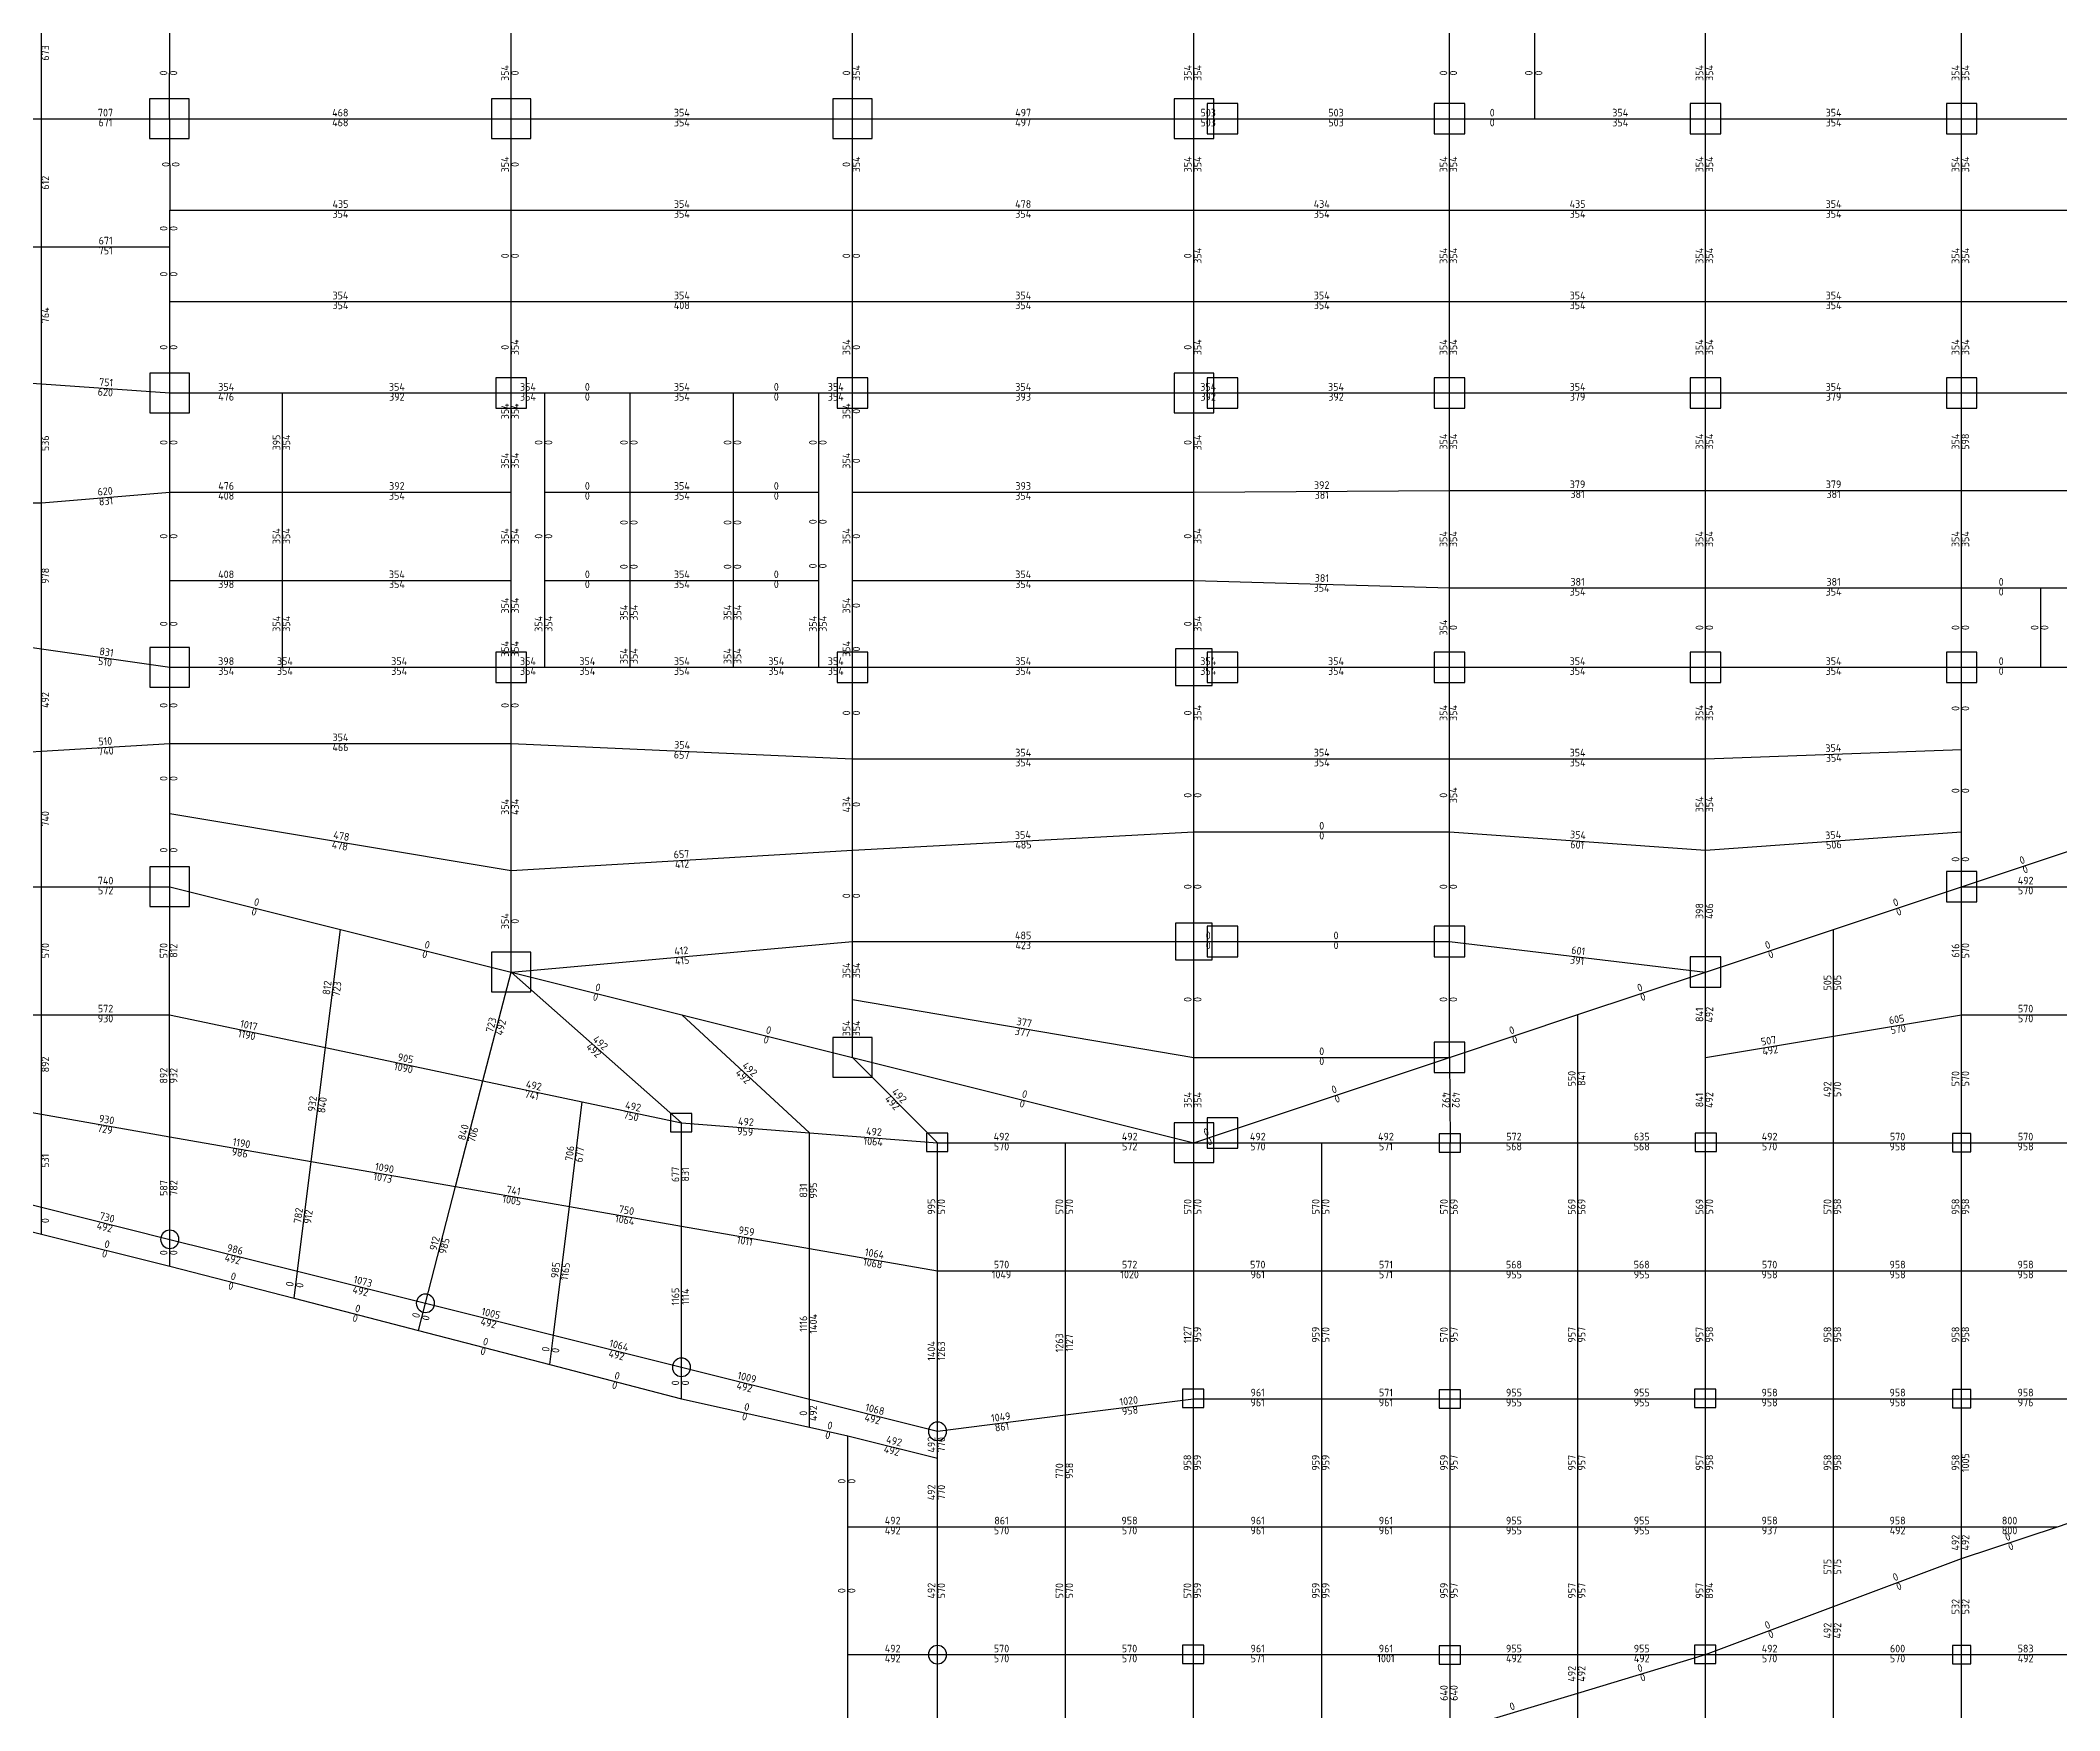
# Model space of a CAD drawing. Header units: millimetres. Extents: x -245177 to 1112891, y -1092030 to 122567.
# Drawn here: x -133135 to -66884, y -958058 to -903251 of the extents above; entities that cross this region are included whole.
import ezdxf
from ezdxf.enums import TextEntityAlignment as Align

# ---------------------------------------------------------------- set-up
doc = ezdxf.new("R2010")
doc.units = ezdxf.units.MM
doc.header["$MEASUREMENT"] = 0
for name, color, linetype in [('13', 4, 'Continuous'), ('dsg', 7, 'Continuous'), ('jiantu', 134, 'Continuous')]:
    doc.layers.add(name, color=color, linetype=linetype)
doc.styles.add('TrueTypeFont', font='yjkeng.shx', dxfattribs={"bigfont": 'yjkchn.shx'})

msp = doc.modelspace()

# ---------------------------------------------------------------- linework, layer by layer
at = {"layer": 'jiantu'}
for p, q in [((-133097, -905822), (-133097, -901503)), ((-128900, -905822), (-128889, -902822)), ((-117689, -905822), (-117689, -902822)), ((-106489, -905822), (-106489, -902822)), ((-95289, -905822), (-95289, -902822)), ((-86900, -905822), (-86900, -902822)), ((-84102, -905822), (-84102, -902822)), ((-78500, -905822), (-78500, -902822)), ((-70100, -905822), (-70100, -902822)), ((-137300, -905822), (-133097, -905822)), ((-133097, -905822), (-128900, -905822)), ((-133097, -910022), (-133097, -905822)), ((-128900, -905822), (-128889, -908822)), ((-128900, -905822), (-117689, -905822)), ((-117689, -905822), (-106489, -905822)), ((-117689, -908822), (-117689, -905822)), ((-106489, -905822), (-95289, -905822)), ((-106489, -908822), (-106489, -905822)), ((-95289, -908822), (-95289, -905822)), ((-95289, -905822), (-94350, -905822)), ((-94350, -905822), (-86900, -905822)), ((-86900, -905822), (-84102, -905822)), ((-86900, -908822), (-86900, -905822)), ((-84102, -905822), (-78500, -905822)), ((-78500, -905822), (-70100, -905822)), ((-78500, -908822), (-78500, -905822)), ((-70100, -905822), (-61700, -905822)), ((-70100, -908822), (-70100, -905822)), ((-128889, -910022), (-128889, -908822)), ((-128889, -908822), (-117689, -908822)), ((-117689, -911822), (-117689, -908822)), ((-117689, -908822), (-106489, -908822)), ((-106489, -911822), (-106489, -908822)), ((-106489, -908822), (-95289, -908822)), ((-95289, -911822), (-95289, -908822)), ((-95289, -908822), (-86900, -908822)), ((-86900, -911822), (-86900, -908822)), ((-86900, -908822), (-78500, -908822)), ((-78500, -911822), (-78500, -908822)), ((-78500, -908822), (-70100, -908822)), ((-70100, -911822), (-70100, -908822)), ((-70100, -908822), (-61700, -908822)), ((-137300, -910022), (-133097, -910022)), ((-133098, -914521), (-133097, -910022)), ((-133097, -910022), (-128889, -910022)), ((-128889, -911822), (-128889, -910022)), ((-128889, -914822), (-128889, -911822)), ((-128889, -911822), (-117689, -911822)), ((-117689, -914822), (-117689, -911822)), ((-117689, -911822), (-106489, -911822)), ((-106489, -914822), (-106489, -911822)), ((-106489, -911822), (-95289, -911822)), ((-95289, -914822), (-95289, -911822)), ((-95289, -911822), (-86900, -911822)), ((-86900, -914822), (-86900, -911822)), ((-86900, -911822), (-78500, -911822)), ((-78500, -914822), (-78500, -911822)), ((-78500, -911822), (-70100, -911822)), ((-70100, -914822), (-70100, -911822)), ((-70100, -911822), (-61700, -911822)), ((-137300, -914222), (-133098, -914521)), ((-133098, -914521), (-128889, -914822)), ((-133098, -918422), (-133098, -914521)), ((-128889, -914822), (-125189, -914822)), ((-128889, -918072), (-128889, -914822)), ((-125189, -914822), (-117689, -914822)), ((-125189, -918072), (-125189, -914822)), ((-113789, -918072), (-113789, -914822)), ((-113789, -914822), (-110389, -914822)), ((-110389, -918072), (-110389, -914822)), ((-107589, -914822), (-106489, -914822)), ((-106489, -914822), (-95289, -914822)), ((-95289, -914822), (-94350, -914822)), ((-95289, -918072), (-95289, -914822)), ((-94350, -914822), (-86900, -914822)), ((-86900, -914822), (-78500, -914822)), ((-86900, -918017), (-86900, -914822)), ((-78500, -914822), (-70100, -914822)), ((-78500, -918017), (-78500, -914822)), ((-70100, -914822), (-61700, -914822)), ((-70100, -918017), (-70100, -914822)), ((-117689, -918072), (-117689, -916022)), ((-106489, -918072), (-106489, -916022)), ((-133098, -918422), (-128889, -918072)), ((-128889, -918072), (-125189, -918072)), ((-128889, -920972), (-128889, -918072)), ((-125189, -918072), (-117689, -918072)), ((-125189, -920972), (-125189, -918072)), ((-117689, -920972), (-117689, -918072)), ((-116589, -918072), (-113789, -918072)), ((-113789, -918072), (-110389, -918072)), ((-113789, -920072), (-113789, -918072)), ((-110389, -918072), (-107589, -918072)), ((-110389, -920072), (-110389, -918072)), ((-106489, -918072), (-95289, -918072)), ((-106489, -920972), (-106489, -918072)), ((-95289, -918072), (-86900, -918017)), ((-95289, -920972), (-95289, -918072)), ((-86900, -921219), (-86900, -918017)), ((-86900, -918017), (-78500, -918017)), ((-78500, -921219), (-78500, -918017)), ((-78500, -918017), (-70100, -918017)), ((-70100, -921219), (-70100, -918017)), ((-70100, -918017), (-61700, -918017)), ((-137300, -918422), (-133098, -918422)), ((-133098, -923221), (-133098, -918422)), ((-113789, -920972), (-113789, -920072)), ((-110389, -920972), (-110389, -920072)), ((-128889, -923822), (-128889, -920972)), ((-128889, -920972), (-125189, -920972)), ((-125189, -920972), (-117689, -920972)), ((-125189, -923822), (-125189, -920972)), ((-117689, -922622), (-117689, -920972)), ((-113789, -920972), (-110389, -920972)), ((-113789, -923097), (-113789, -920972)), ((-110389, -923097), (-110389, -920972)), ((-106489, -920972), (-95289, -920972)), ((-106489, -922622), (-106489, -920972)), ((-95289, -923822), (-95289, -920972)), ((-95289, -920972), (-86900, -921219)), ((-86900, -923822), (-86900, -921219)), ((-86900, -921219), (-78500, -921219)), ((-78500, -923822), (-78500, -921219)), ((-78500, -921219), (-70100, -921219)), ((-70100, -923822), (-70100, -921219)), ((-70100, -921219), (-67504, -921219)), ((-67504, -923822), (-67504, -921219)), ((-67504, -921219), (-65104, -921219)), ((-137300, -922622), (-133098, -923221)), ((-117689, -923822), (-117689, -922622)), ((-133099, -926572), (-133098, -923221)), ((-133098, -923221), (-128889, -923822)), ((-128889, -926322), (-128889, -923822)), ((-125189, -923822), (-125039, -923822)), ((-125039, -923822), (-117689, -923822)), ((-117689, -926322), (-117689, -923822)), ((-113789, -923822), (-110389, -923822)), ((-106489, -923822), (-95289, -923822)), ((-106489, -926822), (-106489, -923822)), ((-95289, -926822), (-95289, -923822)), ((-95289, -923822), (-94350, -923822)), ((-94350, -923822), (-86900, -923822)), ((-86900, -923822), (-78500, -923822)), ((-86900, -926822), (-86900, -923822)), ((-78500, -923822), (-70100, -923822)), ((-78500, -926822), (-78500, -923822)), ((-70100, -923822), (-67504, -923822)), ((-70100, -926522), (-70100, -923822)), ((-67504, -923822), (-66000, -923822)), ((-137300, -926822), (-133099, -926572)), ((-133099, -926572), (-128889, -926322)), ((-133099, -931022), (-133099, -926572)), ((-128889, -928622), (-128889, -926322)), ((-128889, -926322), (-117689, -926322)), ((-117689, -930488), (-117689, -926322)), ((-117689, -926322), (-106489, -926822)), ((-106489, -929822), (-106489, -926822)), ((-106489, -926822), (-95289, -926822)), ((-95289, -929222), (-95289, -926822)), ((-95289, -926822), (-86900, -926822)), ((-86900, -926822), (-78500, -926822)), ((-86900, -929222), (-86900, -926822)), ((-78500, -926822), (-70100, -926522)), ((-78500, -929822), (-78500, -926822)), ((-70100, -929222), (-70100, -926522)), ((-128889, -931022), (-128889, -928622)), ((-128889, -928622), (-117689, -930488)), ((-106489, -929822), (-95289, -929222)), ((-95289, -932822), (-95289, -929222)), ((-95289, -929222), (-86900, -929222)), ((-86900, -932822), (-86900, -929222)), ((-86900, -929222), (-78500, -929822)), ((-78500, -929822), (-70100, -929222)), ((-70100, -931022), (-70100, -929222)), ((-117689, -930488), (-106489, -929822)), ((-106489, -932822), (-106489, -929822)), ((-78500, -933822), (-78500, -929822)), ((-70100, -931022), (-66000, -929655)), ((-117689, -933822), (-117689, -930488)), ((-137300, -931022), (-133099, -931022)), ((-133099, -931022), (-128889, -931022)), ((-133099, -935222), (-133099, -931022)), ((-128894, -935222), (-128889, -931022)), ((-128889, -931022), (-123289, -932422)), ((-74300, -932422), (-70100, -931022)), ((-70100, -935222), (-70100, -931022)), ((-70100, -931022), (-65900, -931022)), ((-123777, -936303), (-123289, -932422)), ((-123289, -932422), (-117689, -933822)), ((-78500, -933822), (-74300, -932422)), ((-74300, -935922), (-74300, -932422)), ((-117689, -933822), (-106489, -932822)), ((-106489, -932822), (-95289, -932822)), ((-106489, -934722), (-106489, -932822)), ((-95289, -936622), (-95289, -932822)), ((-95289, -932822), (-94350, -932822)), ((-94350, -932822), (-86900, -932822)), ((-86900, -936622), (-86900, -932822)), ((-86900, -932822), (-78500, -933822)), ((-118613, -937395), (-117689, -933822)), ((-117689, -933822), (-112089, -935222)), ((-117689, -933822), (-112100, -938772)), ((-82691, -935219), (-78500, -933822)), ((-78500, -936622), (-78500, -933822)), ((-106489, -936622), (-106489, -934722)), ((-106489, -934722), (-95289, -936622)), ((-137300, -935222), (-133099, -935222)), ((-133099, -935222), (-128894, -935222)), ((-133099, -938491), (-133099, -935222)), ((-128891, -939225), (-128894, -935222)), ((-128894, -935222), (-123777, -936303)), ((-112089, -935222), (-106489, -936622)), ((-112089, -935222), (-107900, -939097)), ((-86900, -936622), (-82691, -935219)), ((-82691, -939422), (-82691, -935219)), ((-74300, -935922), (-70100, -935222)), ((-70100, -935222), (-65900, -935222)), ((-70100, -939422), (-70100, -935222)), ((-78500, -936622), (-74300, -935922)), ((-74300, -939422), (-74300, -935922)), ((-124246, -940036), (-123777, -936303)), ((-123777, -936303), (-118613, -937395)), ((-106489, -936622), (-95289, -939422)), ((-106489, -936622), (-103700, -939422)), ((-95289, -939422), (-95289, -936622)), ((-95289, -936622), (-86900, -936622)), ((-94350, -939105), (-86900, -936622)), ((-86900, -936622), (-86883, -939422)), ((-78500, -939422), (-78500, -936622)), ((-119510, -940863), (-118613, -937395)), ((-118613, -937395), (-115356, -938083)), ((-137300, -937758), (-133099, -938491)), ((-115779, -941514), (-115356, -938083)), ((-115356, -938083), (-112100, -938772)), ((-133100, -941541), (-133099, -938491)), ((-133099, -938491), (-128891, -939225)), ((-112100, -938772), (-107900, -939097)), ((-112100, -942156), (-112100, -938772)), ((-128889, -942594), (-128891, -939225)), ((-128891, -939225), (-124246, -940036)), ((-107900, -939097), (-103700, -939422)), ((-107900, -942889), (-107900, -939097)), ((-103700, -943622), (-103700, -939422)), ((-103700, -939422), (-99500, -939422)), ((-99500, -939422), (-95289, -939422)), ((-99500, -943622), (-99500, -939422)), ((-95294, -943622), (-95289, -939422)), ((-95289, -939422), (-94350, -939105)), ((-95289, -939422), (-91091, -939422)), ((-91091, -943622), (-91091, -939422)), ((-91091, -939422), (-86883, -939422)), ((-86883, -943622), (-86883, -939422)), ((-86883, -939422), (-82691, -939422)), ((-82691, -939422), (-78500, -939422)), ((-82691, -943622), (-82691, -939422)), ((-78500, -943622), (-78500, -939422)), ((-78500, -939422), (-74300, -939422)), ((-74300, -939422), (-70100, -939422)), ((-74300, -943622), (-74300, -939422)), ((-70100, -943622), (-70100, -939422)), ((-70100, -939422), (-65900, -939422)), ((-124700, -943641), (-124246, -940036)), ((-124246, -940036), (-119510, -940863)), ((-137300, -940491), (-133100, -941541)), ((-120500, -944691), (-119510, -940863)), ((-119510, -940863), (-115779, -941514)), ((-136492, -941571), (-133100, -942420)), ((-133100, -942420), (-133100, -941541)), ((-133100, -941541), (-128889, -942594)), ((-116300, -945741), (-115779, -941514)), ((-115779, -941514), (-112100, -942156)), ((-133100, -942420), (-128889, -943473)), ((-128889, -943473), (-128889, -942594)), ((-128889, -942594), (-124700, -943641)), ((-112100, -946791), (-112100, -942156)), ((-112100, -942156), (-107900, -942889)), ((-107900, -942889), (-103700, -943622)), ((-107900, -947841), (-107900, -942889)), ((-128889, -943473), (-124811, -944529)), ((-124811, -944529), (-124700, -943641)), ((-124700, -943641), (-120500, -944691)), ((-103700, -943622), (-99500, -943622)), ((-103700, -948891), (-103700, -943622)), ((-99500, -948356), (-99500, -943622)), ((-99500, -943622), (-95294, -943622)), ((-95300, -947822), (-95294, -943622)), ((-95294, -943622), (-91091, -943622)), ((-91091, -947822), (-91091, -943622)), ((-91091, -943622), (-86883, -943622)), ((-86883, -943622), (-82691, -943622)), ((-86883, -947822), (-86883, -943622)), ((-82691, -947822), (-82691, -943622)), ((-82691, -943622), (-78500, -943622)), ((-78500, -943622), (-74300, -943622)), ((-78500, -947822), (-78500, -943622)), ((-74300, -947822), (-74300, -943622)), ((-74300, -943622), (-70100, -943622)), ((-70100, -943622), (-65900, -943622)), ((-70100, -947822), (-70100, -943622)), ((-124811, -944529), (-120731, -945586)), ((-120731, -945586), (-120500, -944691)), ((-120500, -944691), (-116300, -945741)), ((-120731, -945586), (-116418, -946703)), ((-116418, -946703), (-116300, -945741)), ((-116300, -945741), (-112100, -946791)), ((-116418, -946703), (-112100, -947822)), ((-112100, -947822), (-112100, -946791)), ((-112100, -946791), (-107900, -947841)), ((-112100, -947822), (-107900, -948756)), ((-107900, -948756), (-107900, -947841)), ((-107900, -947841), (-103700, -948891)), ((-99500, -948356), (-95300, -947822)), ((-95300, -952022), (-95300, -947822)), ((-95300, -947822), (-91091, -947822)), ((-91091, -947822), (-86883, -947822)), ((-91091, -952022), (-91091, -947822)), ((-86883, -952022), (-86883, -947822)), ((-86883, -947822), (-82691, -947822)), ((-82691, -947822), (-78500, -947822)), ((-82691, -952022), (-82691, -947822)), ((-78500, -952022), (-78500, -947822)), ((-78500, -947822), (-74300, -947822)), ((-74300, -947822), (-70100, -947822)), ((-74300, -952022), (-74300, -947822)), ((-70100, -952022), (-70100, -947822)), ((-70100, -947822), (-65900, -947822)), ((-103700, -948891), (-99500, -948356)), ((-99500, -952022), (-99500, -948356)), ((-107900, -948756), (-106642, -949036)), ((-106643, -952022), (-106642, -949036)), ((-106642, -949036), (-103700, -949772)), ((-103700, -949772), (-103700, -948891)), ((-103700, -952022), (-103700, -949772)), ((-106644, -956222), (-106643, -952022)), ((-106643, -952022), (-103700, -952022)), ((-103700, -952022), (-99500, -952022)), ((-103700, -956222), (-103700, -952022)), ((-99500, -956222), (-99500, -952022)), ((-99500, -952022), (-95300, -952022)), ((-95300, -952022), (-91091, -952022)), ((-95300, -956222), (-95300, -952022)), ((-91091, -956222), (-91091, -952022)), ((-91091, -952022), (-86883, -952022)), ((-86883, -952022), (-82691, -952022)), ((-86883, -956222), (-86883, -952022)), ((-82691, -956222), (-82691, -952022)), ((-82691, -952022), (-78500, -952022)), ((-78500, -952022), (-74300, -952022)), ((-78500, -956222), (-78500, -952022)), ((-74300, -952022), (-70100, -952022)), ((-74300, -954646), (-74300, -952022)), ((-70100, -952022), (-66951, -952022)), ((-70100, -953071), (-70100, -952022)), ((-70100, -953071), (-66951, -952022)), ((-66951, -952022), (-65900, -951671)), ((-74300, -954646), (-70100, -953071)), ((-70100, -956222), (-70100, -953071)), ((-78500, -956222), (-74300, -954646)), ((-74300, -956222), (-74300, -954646)), ((-106645, -960422), (-106644, -956222)), ((-106644, -956222), (-103700, -956222)), ((-103700, -960422), (-103700, -956222)), ((-103700, -956222), (-99500, -956222)), ((-99500, -956222), (-95300, -956222)), ((-99500, -960422), (-99500, -956222)), ((-95300, -960422), (-95300, -956222)), ((-95300, -956222), (-91091, -956222)), ((-91091, -956222), (-86883, -956222)), ((-91091, -960422), (-91091, -956222)), ((-86883, -958738), (-86883, -956222)), ((-86883, -956222), (-82691, -956222)), ((-82691, -956222), (-78500, -956222)), ((-82691, -957480), (-82691, -956222)), ((-82691, -957480), (-78500, -956222)), ((-78500, -960422), (-78500, -956222)), ((-78500, -956222), (-74300, -956222)), ((-74300, -956222), (-70100, -956222)), ((-74300, -960422), (-74300, -956222)), ((-70100, -960422), (-70100, -956222)), ((-70100, -956222), (-65900, -956222)), ((-86883, -958738), (-82691, -957480)), ((-82691, -960422), (-82691, -957480))]:
    msp.add_line(p, q, dxfattribs=at)
at = {"layer": 'jiantu', "color": 94}
for p, q in [((-128889, -918072), (-128889, -914822)), ((-117689, -914822), (-116589, -914822)), ((-117689, -916022), (-117689, -914822)), ((-116589, -918072), (-116589, -914822)), ((-116589, -914822), (-113789, -914822)), ((-110389, -914822), (-107589, -914822)), ((-107589, -914822), (-106489, -914822)), ((-107589, -918072), (-107589, -914822)), ((-106489, -916022), (-106489, -914822)), ((-128889, -920972), (-128889, -918072)), ((-116589, -920972), (-116589, -918072)), ((-107589, -920022), (-107589, -918072)), ((-113789, -920972), (-113789, -920072)), ((-110389, -920972), (-110389, -920072)), ((-107589, -920972), (-107589, -920022)), ((-128889, -923822), (-128889, -920972)), ((-116589, -923822), (-116589, -920972)), ((-116589, -920972), (-113789, -920972)), ((-110389, -920972), (-107589, -920972)), ((-107589, -923822), (-107589, -920972)), ((-117689, -923822), (-117689, -922622)), ((-106489, -923822), (-106489, -922622)), ((-113789, -923822), (-113789, -923097)), ((-110389, -923822), (-110389, -923097)), ((-128889, -923822), (-125189, -923822)), ((-125189, -923822), (-125039, -923822)), ((-117689, -923822), (-116589, -923822)), ((-116589, -923822), (-113789, -923822)), ((-110389, -923822), (-107589, -923822)), ((-107589, -923822), (-106489, -923822))]:
    msp.add_line(p, q, dxfattribs=at)
at = {"layer": 'jiantu', "color": 54}
for points in [[(-128250, -905172), (-129550, -905172), (-129550, -906472), (-128250, -906472)], [(-117039, -905172), (-118339, -905172), (-118339, -906472), (-117039, -906472)], [(-105839, -905172), (-107139, -905172), (-107139, -906472), (-105839, -906472)], [(-94639, -905172), (-95939, -905172), (-95939, -906472), (-94639, -906472)], [(-93850, -905322), (-94850, -905322), (-94850, -906322), (-93850, -906322)], [(-86400, -905322), (-87400, -905322), (-87400, -906322), (-86400, -906322)], [(-78000, -905322), (-79000, -905322), (-79000, -906322), (-78000, -906322)], [(-69600, -905322), (-70600, -905322), (-70600, -906322), (-69600, -906322)], [(-128239, -914172), (-129539, -914172), (-129539, -915472), (-128239, -915472)], [(-94639, -914172), (-95939, -914172), (-95939, -915472), (-94639, -915472)], [(-117189, -914322), (-118189, -914322), (-118189, -915322), (-117189, -915322)], [(-105989, -914322), (-106989, -914322), (-106989, -915322), (-105989, -915322)], [(-93850, -914322), (-94850, -914322), (-94850, -915322), (-93850, -915322)], [(-86400, -914322), (-87400, -914322), (-87400, -915322), (-86400, -915322)], [(-78000, -914322), (-79000, -914322), (-79000, -915322), (-78000, -915322)], [(-69600, -914322), (-70600, -914322), (-70600, -915322), (-69600, -915322)], [(-128239, -923172), (-129539, -923172), (-129539, -924472), (-128239, -924472)], [(-117189, -923322), (-118189, -923322), (-118189, -924322), (-117189, -924322)], [(-105989, -923322), (-106989, -923322), (-106989, -924322), (-105989, -924322)], [(-94689, -923222), (-95889, -923222), (-95889, -924422), (-94689, -924422)], [(-93850, -923322), (-94850, -923322), (-94850, -924322), (-93850, -924322)], [(-86400, -923322), (-87400, -923322), (-87400, -924322), (-86400, -924322)], [(-78000, -923322), (-79000, -923322), (-79000, -924322), (-78000, -924322)], [(-69600, -923322), (-70600, -923322), (-70600, -924322), (-69600, -924322)], [(-128239, -930372), (-129539, -930372), (-129539, -931672), (-128239, -931672)], [(-69600, -930522), (-70600, -930522), (-70600, -931522), (-69600, -931522)], [(-94689, -932222), (-95889, -932222), (-95889, -933422), (-94689, -933422)], [(-93850, -932322), (-94850, -932322), (-94850, -933322), (-93850, -933322)], [(-86400, -932322), (-87400, -932322), (-87400, -933322), (-86400, -933322)], [(-117039, -933172), (-118339, -933172), (-118339, -934472), (-117039, -934472)], [(-78000, -933322), (-79000, -933322), (-79000, -934322), (-78000, -934322)], [(-105839, -935972), (-107139, -935972), (-107139, -937272), (-105839, -937272)], [(-86400, -936122), (-87400, -936122), (-87400, -937122), (-86400, -937122)], [(-111760, -938462), (-112460, -938462), (-112460, -939062), (-111760, -939062)], [(-94639, -938772), (-95939, -938772), (-95939, -940072), (-94639, -940072)], [(-93850, -938605), (-94850, -938605), (-94850, -939605), (-93850, -939605)], [(-103360, -939112), (-104060, -939112), (-104060, -939712), (-103360, -939712)], [(-86543, -939132), (-87243, -939132), (-87243, -939732), (-86543, -939732)], [(-78140, -939112), (-78840, -939112), (-78840, -939712), (-78140, -939712)], [(-69800, -939122), (-70400, -939122), (-70400, -939722), (-69800, -939722)], [(-94960, -947512), (-95660, -947512), (-95660, -948112), (-94960, -948112)], [(-86543, -947532), (-87243, -947532), (-87243, -948132), (-86543, -948132)], [(-78160, -947512), (-78860, -947512), (-78860, -948112), (-78160, -948112)], [(-69800, -947522), (-70400, -947522), (-70400, -948122), (-69800, -948122)], [(-94960, -955912), (-95660, -955912), (-95660, -956512), (-94960, -956512)], [(-86543, -955932), (-87243, -955932), (-87243, -956532), (-86543, -956532)], [(-78160, -955912), (-78860, -955912), (-78860, -956512), (-78160, -956512)], [(-69800, -955922), (-70400, -955922), (-70400, -956522), (-69800, -956522)]]:
    msp.add_lwpolyline(points, close=True, dxfattribs=at)
for points in [[(-128589, -942594, 1), (-129189, -942594, 1)], [(-120200, -944691, 1), (-120800, -944691, 1)], [(-111800, -946791, 1), (-112400, -946791, 1)], [(-103400, -948891, 1), (-104000, -948891, 1)], [(-103400, -956222, 1), (-104000, -956222, 1)]]:
    msp.add_lwpolyline(points, format="xyb", close=True, dxfattribs=at)

# ---------------------------------------------------------------- texts
at = {"layer": '13', "color": 4, "linetype": 'Continuous', "style": 'TrueTypeFont'}
for s, rotation, p in [('673', 90, (-133097, -903663)), ('612', 90, (-133097, -907922)), ('620', 355.91955, (-130993, -914672)), ('536', 90, (-133098, -916472)), ('598', 90, (-70100, -916419)), ('740', 3.40213, (-130994, -926447)), ('657', 357.44385, (-112089, -926572)), ('740', 90, (-133099, -928797)), ('601', 355.91439, (-82700, -929522)), ('570', 90, (-133099, -933122)), ('570', 90, (-70100, -933122)), ('723', 82.83345, (-123533, -934363)), ('570', 9.46232, (-72200, -935572)), ('570', 90, (-74300, -937672)), ('570', 90, (-70100, -937322)), ('741', 348.0647, (-116985, -937739)), ('750', 348.0647, (-113728, -938428)), ('729', 350.10045, (-130995, -938858)), ('706', 75.50153, (-119061, -939129)), ('531', 90, (-133100, -940016)), ('677', 82.97718, (-115567, -939798)), ('570', 90, (-103700, -941522)), ('570', 90, (-99500, -941522)), ('570', 89.92726, (-95292, -941522)), ('570', 90, (-91091, -941522)), ('569', 90, (-86883, -941522)), ('569', 90, (-82691, -941522)), ('570', 90, (-78500, -941522)), ('570', 90, (-91091, -945722)), ('575', 90, (-74300, -953334)), ('570', 90, (-103700, -954122)), ('570', 90, (-99500, -954122)), ('532', 90, (-70100, -954646)), ('640', 90, (-86883, -957480))]:
    msp.add_text(s, height=250, rotation=rotation, dxfattribs=at).set_placement(p, align=Align.TOP_CENTER)
for s, p in [('707', (-130998, -905822)), ('671', (-130993, -910022)), ('740', (-130994, -931022)), ('572', (-130997, -935222)), ('570', (-68000, -935222)), ('572', (-84787, -939422)), ('635', (-80595, -939422)), ('570', (-72200, -939422)), ('570', (-68000, -939422)), ('570', (-101600, -943622)), ('572', (-97397, -943622)), ('570', (-93193, -943622)), ('571', (-88987, -943622)), ('568', (-84787, -943622)), ('568', (-80595, -943622)), ('570', (-76400, -943622)), ('571', (-88987, -947822)), ('570', (-101600, -956222)), ('570', (-97400, -956222)), ('600', (-72200, -956222)), ('583', (-68000, -956222))]:
    msp.add_text(s, height=250, dxfattribs=at).set_placement(p, align=Align.BOTTOM_CENTER)
for s, p in [('671', (-130998, -905822)), ('751', (-130993, -910022)), ('572', (-130994, -931022)), ('570', (-68000, -931022)), ('570', (-68000, -935222)), ('570', (-101600, -939422)), ('572', (-97394, -939422)), ('570', (-93190, -939422)), ('571', (-88987, -939422)), ('568', (-84787, -939422)), ('568', (-80595, -939422)), ('570', (-76400, -939422)), ('571', (-88987, -943622)), ('570', (-101600, -952022)), ('570', (-97400, -952022)), ('570', (-101600, -956222)), ('570', (-97400, -956222)), ('571', (-93195, -956222)), ('570', (-76400, -956222)), ('570', (-72200, -956222))]:
    msp.add_text(s, height=250, dxfattribs=at).set_placement(p, align=Align.TOP_CENTER)
for s, rotation, p in [('751', 355.91955, (-130993, -914672)), ('620', 4.75351, (-130993, -918247)), ('657', 3.40644, (-112089, -930155)), ('570', 89.92726, (-128892, -933122)), ('601', 353.21102, (-82700, -933322)), ('616', 90, (-70100, -933122)), ('723', 75.50153, (-118151, -935608)), ('605', 9.46232, (-72200, -935572)), ('550', 90, (-82691, -937320)), ('570', 90, (-70100, -937322)), ('706', 82.97718, (-115567, -939798)), ('587', 90, (-128889, -940909)), ('677', 90, (-112100, -940464)), ('741', 350.10045, (-117644, -941188)), ('570', 90, (-99500, -941522)), ('570', 89.92726, (-95292, -941522)), ('570', 90, (-91091, -941522)), ('570', 90, (-86883, -941522)), ('569', 90, (-82691, -941522)), ('569', 90, (-78500, -941522)), ('570', 90, (-74300, -941522)), ('730', 345.96375, (-130994, -942067)), ('750', 350.10045, (-113939, -941835)), ('570', 90, (-86883, -945722)), ('575', 90, (-74300, -953334)), ('570', 90, (-99500, -954122)), ('570', 90, (-95300, -954122)), ('532', 90, (-70100, -954646)), ('640', 90, (-86883, -957480))]:
    msp.add_text(s, height=250, rotation=rotation, dxfattribs=at).set_placement(p, align=Align.BOTTOM_CENTER)
at = {"layer": 'dsg', "color": 1, "linetype": 'Continuous', "style": 'TrueTypeFont'}
for s, rotation, p in [('0', 89.79632, (-128894, -904322)), ('354', 90, (-117689, -904322)), ('0', 90, (-106489, -904322)), ('354', 90, (-95289, -904322)), ('0', 90, (-86900, -904322)), ('0', 90, (-84102, -904322)), ('354', 90, (-78500, -904322)), ('354', 90, (-70100, -904322)), ('0', 270.20368, (-128894, -907322)), ('354', 90, (-117689, -907322)), ('0', 90, (-106489, -907322)), ('354', 90, (-95289, -907322)), ('354', 90, (-86900, -907322)), ('354', 90, (-78500, -907322)), ('354', 90, (-70100, -907322)), ('0', 90, (-128889, -909422)), ('0', 90, (-117689, -910322)), ('0', 90, (-106489, -910322)), ('0', 90, (-95289, -910322)), ('354', 90, (-86900, -910322)), ('354', 90, (-78500, -910322)), ('354', 90, (-70100, -910322)), ('0', 90, (-128889, -910922)), ('0', 90, (-128889, -913322)), ('0', 90, (-117689, -913322)), ('354', 90, (-106489, -913322)), ('0', 90, (-95289, -913322)), ('354', 90, (-86900, -913322)), ('354', 90, (-78500, -913322)), ('354', 90, (-70100, -913322)), ('354', 90, (-117689, -915422)), ('354', 90, (-106489, -915422)), ('395', 90, (-125189, -916447)), ('354', 90, (-86900, -916419)), ('354', 90, (-78500, -916419)), ('354', 90, (-70100, -916419)), ('0', 90, (-128889, -916447)), ('354', 90, (-117689, -917047)), ('0', 90, (-116589, -916447)), ('0', 90, (-113789, -916447)), ('0', 90, (-110389, -916447)), ('0', 90, (-107589, -916447)), ('354', 90, (-106489, -917047)), ('0', 90, (-95289, -916447)), ('392', 0.37562, (-91094, -918044)), ('0', 90, (-128889, -919522)), ('354', 90, (-125189, -919522)), ('354', 90, (-117689, -919522)), ('0', 90, (-116589, -919522)), ('0', 90, (-113789, -919072)), ('0', 90, (-110389, -919072)), ('0', 90, (-107589, -919047)), ('354', 90, (-106489, -919522)), ('0', 90, (-95289, -919522)), ('354', 90, (-86900, -919618)), ('354', 90, (-78500, -919618)), ('354', 90, (-70100, -919618)), ('0', 90, (-113789, -920522)), ('0', 90, (-110389, -920522)), ('0', 90, (-107589, -920497)), ('381', 358.31358, (-91094, -921095)), ('354', 90, (-117689, -921797)), ('354', 90, (-106489, -921797)), ('354', 90, (-125189, -922397)), ('354', 90, (-116589, -922397)), ('354', 90, (-113789, -922034)), ('354', 90, (-110389, -922034)), ('354', 90, (-107589, -922397)), ('0', 90, (-128889, -922397)), ('0', 90, (-95289, -922397)), ('354', 90, (-86900, -922520)), ('0', 90, (-78500, -922520)), ('0', 90, (-70100, -922520)), ('0', 90, (-67504, -922520)), ('354', 90, (-117689, -923222)), ('354', 90, (-113789, -923459)), ('354', 90, (-110389, -923459)), ('354', 90, (-106489, -923222)), ('0', 90, (-128889, -925072)), ('0', 90, (-117689, -925072)), ('0', 90, (-106489, -925322)), ('0', 90, (-95289, -925322)), ('354', 90, (-86900, -925322)), ('354', 90, (-78500, -925322)), ('0', 90, (-70100, -925172)), ('510', 3.40213, (-130994, -926447)), ('354', 357.44385, (-112089, -926572)), ('354', 2.04541, (-74300, -926672)), ('0', 90, (-128889, -927472)), ('354', 90, (-117689, -928405)), ('434', 90, (-106489, -928322)), ('0', 90, (-95289, -928022)), ('0', 90, (-86900, -928022)), ('354', 90, (-78500, -928322)), ('0', 90, (-70100, -927872)), ('478', 350.53768, (-123289, -929555)), ('354', 3.06649, (-100889, -929522)), ('354', 355.91439, (-82700, -929522)), ('354', 4.08562, (-74300, -929522)), ('0', 90, (-128889, -929822)), ('0', 90, (-70100, -930122)), ('0', 18.43495, (-68050, -930338)), ('0', 345.96375, (-126089, -931722)), ('0', 90, (-106489, -931322)), ('0', 90, (-95289, -931022)), ('0', 90, (-86900, -931022)), ('0', 18.43495, (-72200, -931722)), ('354', 90, (-117689, -932155)), ('398', 90, (-78500, -931822)), ('0', 345.96375, (-120489, -933122)), ('0', 18.43495, (-76400, -933122)), ('412', 5.10216, (-112089, -933322)), ('354', 90, (-106489, -933772)), ('505', 90, (-74300, -934172)), ('0', 345.96375, (-114889, -934522)), ('0', 90, (-95289, -934722)), ('0', 90, (-86900, -934722)), ('0', 18.43495, (-80595, -934520)), ('354', 90, (-106489, -935672)), ('377', 350.37184, (-100889, -935672)), ('492', 318.47141, (-114894, -936297)), ('0', 345.96375, (-109289, -935922)), ('0', 18.43495, (-84795, -935920)), ('507', 9.46232, (-76400, -936272)), ('492', 348.0647, (-116985, -937739)), ('492', 317.23217, (-109994, -937159)), ('492', 90, (-74300, -937672)), ('492', 348.0647, (-113728, -938428)), ('492', 314.89067, (-105094, -938022)), ('0', 345.96375, (-100889, -938022)), ('354', 90, (-95289, -938022)), ('0', 18.43495, (-90625, -937863)), ('492', 270.33837, (-86891, -938022)), ('492', 355.57522, (-110000, -938934)), ('492', 355.57522, (-105800, -939259)), ('0', 18.62988, (-94819, -939263)), ('0', 345.9596, (-130994, -942946)), ('0', 90, (-128889, -943033)), ('0', 345.47781, (-126850, -944001)), ('0', 82.83345, (-124755, -944085)), ('0', 345.47781, (-122771, -945057)), ('0', 75.50153, (-120615, -945138)), ('0', 345.47781, (-118575, -946144)), ('0', 82.97718, (-116359, -946222)), ('0', 345.47781, (-114259, -947262)), ('0', 90, (-112100, -947306)), ('0', 347.45432, (-110000, -948289)), ('0', 90, (-107900, -948299)), ('0', 347.45432, (-107271, -948896)), ('492', 345.9596, (-105171, -949404)), ('492', 90, (-103700, -949331)), ('0', 90, (-106643, -950529)), ('492', 90, (-103700, -950897)), ('492', 90, (-70100, -952546)), ('0', 18.43495, (-68525, -952546)), ('492', 90, (-103700, -954122)), ('0', 20.55861, (-72200, -953859)), ('0', 90, (-106644, -954122)), ('0', 20.55861, (-76400, -955434)), ('492', 90, (-74300, -955434)), ('492', 90, (-82691, -956851)), ('0', 16.70489, (-80595, -956851)), ('0', 16.70489, (-84787, -958109))]:
    msp.add_text(s, height=250, rotation=rotation, dxfattribs=at).set_placement(p, align=Align.BOTTOM_CENTER)
for s, rotation, p in [('0', 89.79632, (-128894, -904322)), ('0', 90, (-117689, -904322)), ('354', 90, (-106489, -904322)), ('354', 90, (-95289, -904322)), ('0', 90, (-86900, -904322)), ('0', 90, (-84102, -904322)), ('354', 90, (-78500, -904322)), ('354', 90, (-70100, -904322)), ('0', 270.20368, (-128894, -907322)), ('0', 90, (-117689, -907322)), ('354', 90, (-106489, -907322)), ('354', 90, (-95289, -907322)), ('354', 90, (-86900, -907322)), ('354', 90, (-78500, -907322)), ('354', 90, (-70100, -907322)), ('0', 90, (-128889, -909422)), ('0', 90, (-117689, -910322)), ('0', 90, (-106489, -910322)), ('354', 90, (-95289, -910322)), ('354', 90, (-86900, -910322)), ('354', 90, (-78500, -910322)), ('354', 90, (-70100, -910322)), ('0', 90, (-128889, -910922)), ('0', 90, (-128889, -913322)), ('354', 90, (-117689, -913322)), ('0', 90, (-106489, -913322)), ('354', 90, (-95289, -913322)), ('354', 90, (-86900, -913322)), ('354', 90, (-78500, -913322)), ('354', 90, (-70100, -913322)), ('354', 90, (-117689, -915422)), ('0', 90, (-106489, -915422)), ('354', 90, (-125189, -916447)), ('354', 90, (-95289, -916447)), ('354', 90, (-86900, -916419)), ('354', 90, (-78500, -916419)), ('0', 90, (-128889, -916447)), ('354', 90, (-117689, -917047)), ('0', 90, (-116589, -916447)), ('0', 90, (-113789, -916447)), ('0', 90, (-110389, -916447)), ('0', 90, (-107589, -916447)), ('0', 90, (-106489, -917047)), ('381', 0.37562, (-91094, -918044)), ('0', 90, (-128889, -919522)), ('354', 90, (-125189, -919522)), ('354', 90, (-117689, -919522)), ('0', 90, (-116589, -919522)), ('0', 90, (-113789, -919072)), ('0', 90, (-110389, -919072)), ('0', 90, (-107589, -919047)), ('0', 90, (-106489, -919522)), ('354', 90, (-95289, -919522)), ('354', 90, (-86900, -919618)), ('354', 90, (-78500, -919618)), ('354', 90, (-70100, -919618)), ('0', 90, (-113789, -920522)), ('0', 90, (-110389, -920522)), ('0', 90, (-107589, -920497)), ('354', 90, (-117689, -921797)), ('354', 358.31358, (-91094, -921095)), ('354', 90, (-125189, -922397)), ('354', 90, (-116589, -922397)), ('354', 90, (-113789, -922034)), ('354', 90, (-110389, -922034)), ('354', 90, (-107589, -922397)), ('0', 90, (-106489, -921797)), ('354', 90, (-95289, -922397)), ('0', 90, (-128889, -922397)), ('0', 90, (-86900, -922520)), ('0', 90, (-78500, -922520)), ('0', 90, (-70100, -922520)), ('0', 90, (-67504, -922520)), ('510', 351.88007, (-130994, -923521)), ('354', 90, (-117689, -923222)), ('354', 90, (-113789, -923459)), ('354', 90, (-110389, -923459)), ('0', 90, (-106489, -923222)), ('492', 90, (-133099, -924897)), ('0', 90, (-128889, -925072)), ('0', 90, (-117689, -925072)), ('0', 90, (-106489, -925322)), ('354', 90, (-95289, -925322)), ('354', 90, (-86900, -925322)), ('354', 90, (-78500, -925322)), ('0', 90, (-70100, -925172)), ('354', 2.04541, (-74300, -926672)), ('0', 90, (-128889, -927472)), ('434', 90, (-117689, -928405)), ('0', 90, (-95289, -928022)), ('354', 90, (-86900, -928022)), ('354', 90, (-78500, -928322)), ('0', 90, (-70100, -927872)), ('0', 90, (-106489, -928322)), ('0', 90, (-128889, -929822)), ('478', 350.53768, (-123289, -929555)), ('412', 3.40644, (-112089, -930155)), ('485', 3.06649, (-100889, -929522)), ('506', 4.08562, (-74300, -929522)), ('0', 90, (-70100, -930122)), ('0', 18.43495, (-68050, -930338)), ('0', 90, (-106489, -931322)), ('0', 90, (-95289, -931022)), ('0', 90, (-86900, -931022)), ('0', 345.96375, (-126089, -931722)), ('0', 90, (-117689, -932155)), ('406', 90, (-78500, -931822)), ('0', 18.43495, (-72200, -931722)), ('0', 345.96375, (-120489, -933122)), ('415', 5.10216, (-112089, -933322)), ('391', 353.21102, (-82700, -933322)), ('0', 18.43495, (-76400, -933122)), ('354', 90, (-106489, -933772)), ('505', 90, (-74300, -934172)), ('0', 345.96375, (-114889, -934522)), ('0', 90, (-95289, -934722)), ('0', 90, (-86900, -934722)), ('0', 18.43495, (-80595, -934520)), ('492', 75.50153, (-118151, -935608)), ('354', 90, (-106489, -935672)), ('492', 90, (-78500, -935222)), ('0', 345.96375, (-109289, -935922)), ('377', 350.37184, (-100889, -935672)), ('0', 18.43495, (-84795, -935920)), ('492', 318.47141, (-114894, -936297)), ('492', 9.46232, (-76400, -936272)), ('492', 317.23217, (-109994, -937159)), ('492', 314.89067, (-105094, -938022)), ('0', 345.96375, (-100889, -938022)), ('354', 90, (-95289, -938022)), ('0', 18.43495, (-90625, -937863)), ('492', 270.33837, (-86891, -938022)), ('492', 90, (-78500, -938022)), ('0', 18.62988, (-94819, -939263)), ('0', 90, (-133100, -941980)), ('492', 345.96375, (-130994, -942067)), ('0', 345.9596, (-130994, -942946)), ('0', 90, (-128889, -943033)), ('492', 345.96375, (-126794, -943117)), ('0', 345.47781, (-126850, -944001)), ('0', 82.83345, (-124755, -944085)), ('492', 345.96375, (-122600, -944166)), ('0', 345.47781, (-122771, -945057)), ('0', 75.50153, (-120615, -945138)), ('492', 345.96375, (-118400, -945216)), ('0', 345.47781, (-118575, -946144)), ('0', 82.97718, (-116359, -946222)), ('492', 345.96375, (-114200, -946266)), ('0', 345.47781, (-114259, -947262)), ('0', 90, (-112100, -947306)), ('492', 345.96375, (-110000, -947316)), ('0', 347.45432, (-110000, -948289)), ('492', 90, (-107900, -948299)), ('492', 345.96375, (-105800, -948366)), ('0', 347.45432, (-107271, -948896)), ('492', 345.9596, (-105171, -949404)), ('0', 90, (-106643, -950529)), ('492', 90, (-70100, -952546)), ('0', 18.43495, (-68525, -952546)), ('0', 20.55861, (-72200, -953859)), ('0', 90, (-106644, -954122)), ('492', 90, (-74300, -955434)), ('0', 20.55861, (-76400, -955434)), ('492', 90, (-82691, -956851)), ('0', 16.70489, (-80595, -956851))]:
    msp.add_text(s, height=250, rotation=rotation, dxfattribs=at).set_placement(p, align=Align.TOP_CENTER)
for s, p in [('468', (-123294, -905822)), ('354', (-112089, -905822)), ('497', (-100889, -905822)), ('503', (-94819, -905822)), ('503', (-90625, -905822)), ('0', (-85501, -905822)), ('354', (-81301, -905822)), ('354', (-74300, -905822)), ('435', (-123289, -908822)), ('354', (-112089, -908822)), ('478', (-100889, -908822)), ('434', (-91094, -908822)), ('435', (-82700, -908822)), ('354', (-74300, -908822)), ('354', (-123289, -911822)), ('354', (-112089, -911822)), ('354', (-100889, -911822)), ('354', (-91094, -911822)), ('354', (-82700, -911822)), ('354', (-74300, -911822)), ('354', (-127039, -914822)), ('354', (-121439, -914822)), ('354', (-117139, -914822)), ('0', (-115189, -914822)), ('354', (-112089, -914822)), ('0', (-108989, -914822)), ('354', (-107039, -914822)), ('354', (-100889, -914822)), ('354', (-94819, -914822)), ('354', (-90625, -914822)), ('354', (-82700, -914822)), ('354', (-74300, -914822)), ('476', (-127039, -918072)), ('392', (-121439, -918072)), ('0', (-115189, -918072)), ('354', (-112089, -918072)), ('0', (-108989, -918072)), ('393', (-100889, -918072)), ('379', (-82700, -918017)), ('379', (-74300, -918017)), ('408', (-127039, -920972)), ('354', (-121439, -920972)), ('0', (-115189, -920972)), ('354', (-112089, -920972)), ('0', (-108989, -920972)), ('354', (-100889, -920972)), ('381', (-82700, -921219)), ('381', (-74300, -921219)), ('0', (-68802, -921219)), ('398', (-127039, -923822)), ('354', (-125114, -923822)), ('354', (-121364, -923822)), ('354', (-117139, -923822)), ('354', (-115189, -923822)), ('354', (-112089, -923822)), ('354', (-108989, -923822)), ('354', (-107039, -923822)), ('354', (-100889, -923822)), ('354', (-94819, -923822)), ('354', (-90625, -923822)), ('354', (-82700, -923822)), ('354', (-74300, -923822)), ('0', (-68802, -923822)), ('354', (-123289, -926322)), ('354', (-100889, -926822)), ('354', (-91094, -926822)), ('354', (-82700, -926822)), ('0', (-91094, -929222)), ('492', (-68000, -931022)), ('485', (-100889, -932822)), ('0', (-94819, -932822)), ('0', (-90625, -932822)), ('0', (-91094, -936622)), ('492', (-101600, -939422)), ('492', (-97394, -939422)), ('492', (-93190, -939422)), ('492', (-88987, -939422)), ('492', (-76400, -939422)), ('492', (-105171, -952022)), ('492', (-105172, -956222)), ('492', (-76400, -956222))]:
    msp.add_text(s, height=250, dxfattribs=at).set_placement(p, align=Align.BOTTOM_CENTER)
for s, p in [('468', (-123294, -905822)), ('354', (-112089, -905822)), ('497', (-100889, -905822)), ('503', (-94819, -905822)), ('503', (-90625, -905822)), ('0', (-85501, -905822)), ('354', (-81301, -905822)), ('354', (-74300, -905822)), ('354', (-123289, -908822)), ('354', (-112089, -908822)), ('354', (-100889, -908822)), ('354', (-91094, -908822)), ('354', (-82700, -908822)), ('354', (-74300, -908822)), ('354', (-123289, -911822)), ('408', (-112089, -911822)), ('354', (-100889, -911822)), ('354', (-91094, -911822)), ('354', (-82700, -911822)), ('354', (-74300, -911822)), ('476', (-127039, -914822)), ('392', (-121439, -914822)), ('354', (-117139, -914822)), ('0', (-115189, -914822)), ('354', (-112089, -914822)), ('0', (-108989, -914822)), ('354', (-107039, -914822)), ('393', (-100889, -914822)), ('392', (-94819, -914822)), ('392', (-90625, -914822)), ('379', (-82700, -914822)), ('379', (-74300, -914822)), ('408', (-127039, -918072)), ('354', (-121439, -918072)), ('0', (-115189, -918072)), ('354', (-112089, -918072)), ('0', (-108989, -918072)), ('354', (-100889, -918072)), ('381', (-82700, -918017)), ('381', (-74300, -918017)), ('398', (-127039, -920972)), ('354', (-121439, -920972)), ('0', (-115189, -920972)), ('354', (-112089, -920972)), ('0', (-108989, -920972)), ('354', (-100889, -920972)), ('354', (-82700, -921219)), ('354', (-74300, -921219)), ('0', (-68802, -921219)), ('354', (-127039, -923822)), ('354', (-125114, -923822)), ('354', (-121364, -923822)), ('354', (-117139, -923822)), ('354', (-115189, -923822)), ('354', (-112089, -923822)), ('354', (-108989, -923822)), ('354', (-107039, -923822)), ('354', (-100889, -923822)), ('354', (-94819, -923822)), ('354', (-90625, -923822)), ('354', (-82700, -923822)), ('354', (-74300, -923822)), ('0', (-68802, -923822)), ('466', (-123289, -926322)), ('354', (-100889, -926822)), ('354', (-91094, -926822)), ('354', (-82700, -926822)), ('0', (-91094, -929222)), ('423', (-100889, -932822)), ('0', (-94819, -932822)), ('0', (-90625, -932822)), ('0', (-91094, -936622)), ('492', (-105171, -952022)), ('492', (-72200, -952022)), ('492', (-105172, -956222)), ('492', (-84787, -956222)), ('492', (-80595, -956222)), ('492', (-68000, -956222))]:
    msp.add_text(s, height=250, dxfattribs=at).set_placement(p, align=Align.TOP_CENTER)
at = {"layer": 'dsg', "color": 2, "linetype": 'Continuous', "style": 'TrueTypeFont'}
for s, rotation, p in [('764', 90, (-133098, -912272)), ('831', 4.75351, (-130993, -918247)), ('812', 89.92726, (-128892, -933122)), ('892', 90, (-133099, -936856)), ('841', 90, (-82691, -937320)), ('840', 82.83345, (-124012, -938170)), ('782', 90, (-128889, -940909)), ('831', 90, (-112100, -940464)), ('912', 82.83345, (-124473, -941838)), ('861', 7.25413, (-101600, -948624)), ('770', 90, (-103700, -949331)), ('770', 90, (-103700, -950897)), ('894', 90, (-78500, -954122))]:
    msp.add_text(s, height=250, rotation=rotation, dxfattribs=at).set_placement(p, align=Align.TOP_CENTER)
at = {"layer": 'dsg', "color": 6, "linetype": 'Continuous', "style": 'TrueTypeFont'}
for s, rotation, p in [('978', 90, (-133098, -920821)), ('932', 90, (-128891, -937223)), ('959', 355.57522, (-110000, -938934)), ('986', 350.10045, (-126569, -939631)), ('995', 90, (-107900, -940993)), ('1005', 350.10045, (-117644, -941188)), ('958', 90, (-74300, -941522)), ('958', 90, (-70100, -941522)), ('985', 75.50153, (-120005, -942777)), ('1011', 350.10045, (-110000, -942522)), ('959', 89.92726, (-95297, -945722)), ('957', 90, (-86883, -945722)), ('957', 90, (-82691, -945722)), ('958', 90, (-78500, -945722)), ('958', 90, (-74300, -945722)), ('958', 90, (-70100, -945722)), ('958', 7.25413, (-97400, -948089)), ('958', 90, (-99500, -950189)), ('959', 90, (-95300, -949922)), ('959', 90, (-91091, -949922)), ('957', 90, (-86883, -949922)), ('957', 90, (-82691, -949922)), ('958', 90, (-78500, -949922)), ('958', 90, (-74300, -949922)), ('1005', 90, (-70100, -949922)), ('959', 90, (-95300, -954122)), ('959', 90, (-91091, -954122)), ('957', 90, (-86883, -954122)), ('957', 90, (-82691, -954122))]:
    msp.add_text(s, height=250, rotation=rotation, dxfattribs=at).set_placement(p, align=Align.TOP_CENTER)
at = {"layer": 'dsg', "color": 2, "linetype": 'Continuous', "style": 'TrueTypeFont'}
for s, rotation, p in [('831', 351.88007, (-130994, -923521)), ('812', 82.83345, (-123533, -934363)), ('841', 90, (-78500, -935222)), ('905', 348.0647, (-121195, -936849)), ('892', 90, (-128891, -937223)), ('841', 90, (-78500, -938022)), ('840', 75.50153, (-119061, -939129)), ('831', 90, (-107900, -940993)), ('782', 82.83345, (-124473, -941838)), ('912', 75.50153, (-120005, -942777)), ('770', 90, (-99500, -950189))]:
    msp.add_text(s, height=250, rotation=rotation, dxfattribs=at).set_placement(p, align=Align.BOTTOM_CENTER)
at = {"layer": 'dsg', "color": 6, "linetype": 'Continuous', "style": 'TrueTypeFont'}
for s, p in [('930', (-130997, -935222)), ('958', (-72200, -939422)), ('958', (-68000, -939422)), ('961', (-93193, -943622)), ('955', (-84787, -943622)), ('955', (-80595, -943622)), ('958', (-76400, -943622)), ('958', (-72200, -943622)), ('958', (-68000, -943622)), ('961', (-93195, -947822)), ('961', (-88987, -947822)), ('955', (-84787, -947822)), ('955', (-80595, -947822)), ('958', (-76400, -947822)), ('958', (-72200, -947822)), ('976', (-68000, -947822)), ('961', (-93195, -952022)), ('961', (-88987, -952022)), ('955', (-84787, -952022)), ('955', (-80595, -952022)), ('937', (-76400, -952022)), ('1001', (-88987, -956222))]:
    msp.add_text(s, height=250, dxfattribs=at).set_placement(p, align=Align.TOP_CENTER)
at = {"layer": 'dsg', "linetype": 'Continuous', "style": 'TrueTypeFont'}
for s, rotation, p in [('1017', 348.0647, (-126336, -935763)), ('1190', 350.10045, (-126569, -939631)), ('1090', 350.10045, (-121878, -940449)), ('1064', 350.10045, (-105800, -943255)), ('1073', 345.96375, (-122600, -944166)), ('1165', 90, (-112100, -944473)), ('1116', 90, (-107900, -945365)), ('1064', 345.96375, (-114200, -946266)), ('1404', 90, (-103700, -946256)), ('1263', 90, (-99500, -945989)), ('1127', 89.92726, (-95297, -945722)), ('1068', 345.96375, (-105800, -948366)), ('1020', 7.25413, (-97400, -948089)), ('1049', 7.25413, (-101600, -948624))]:
    msp.add_text(s, height=250, rotation=rotation, dxfattribs=at).set_placement(p, align=Align.BOTTOM_CENTER)
for s, rotation, p in [('1190', 348.0647, (-126336, -935763)), ('1090', 348.0647, (-121195, -936849)), ('1064', 355.57522, (-105800, -939259)), ('1073', 350.10045, (-121878, -940449)), ('1064', 350.10045, (-113939, -941835)), ('1165', 82.97718, (-116039, -943627)), ('1068', 350.10045, (-105800, -943255)), ('1114', 90, (-112100, -944473)), ('1404', 90, (-107900, -945365)), ('1263', 90, (-103700, -946256)), ('1127', 90, (-99500, -945989))]:
    msp.add_text(s, height=250, rotation=rotation, dxfattribs=at).set_placement(p, align=Align.TOP_CENTER)
at = {"layer": 'dsg', "color": 6, "linetype": 'Continuous', "style": 'TrueTypeFont'}
for s, rotation, p in [('932', 82.83345, (-124012, -938170)), ('930', 350.10045, (-130995, -938858)), ('995', 90, (-103700, -941522)), ('958', 90, (-70100, -941522)), ('959', 350.10045, (-110000, -942522)), ('986', 345.96375, (-126794, -943117)), ('985', 82.97718, (-116039, -943627)), ('1005', 345.96375, (-118400, -945216)), ('959', 90, (-91091, -945722)), ('957', 90, (-82691, -945722)), ('957', 90, (-78500, -945722)), ('958', 90, (-74300, -945722)), ('958', 90, (-70100, -945722)), ('1009', 345.96375, (-110000, -947316)), ('958', 90, (-95300, -949922)), ('959', 90, (-91091, -949922)), ('959', 90, (-86883, -949922)), ('957', 90, (-82691, -949922)), ('957', 90, (-78500, -949922)), ('958', 90, (-74300, -949922)), ('958', 90, (-70100, -949922)), ('959', 90, (-91091, -954122)), ('959', 90, (-86883, -954122)), ('957', 90, (-82691, -954122)), ('957', 90, (-78500, -954122))]:
    msp.add_text(s, height=250, rotation=rotation, dxfattribs=at).set_placement(p, align=Align.BOTTOM_CENTER)
for s, p in [('958', (-72200, -943622)), ('958', (-68000, -943622)), ('961', (-93195, -947822)), ('955', (-84787, -947822)), ('955', (-80595, -947822)), ('958', (-76400, -947822)), ('958', (-72200, -947822)), ('958', (-68000, -947822)), ('958', (-97400, -952022)), ('961', (-93195, -952022)), ('961', (-88987, -952022)), ('955', (-84787, -952022)), ('955', (-80595, -952022)), ('958', (-76400, -952022)), ('958', (-72200, -952022)), ('961', (-93195, -956222)), ('961', (-88987, -956222)), ('955', (-84787, -956222)), ('955', (-80595, -956222))]:
    msp.add_text(s, height=250, dxfattribs=at).set_placement(p, align=Align.BOTTOM_CENTER)
at = {"layer": 'dsg', "linetype": 'Continuous', "style": 'TrueTypeFont'}
for s, p in [('1049', (-101600, -943622)), ('1020', (-97397, -943622))]:
    msp.add_text(s, height=250, dxfattribs=at).set_placement(p, align=Align.TOP_CENTER)
at = {"layer": 'dsg', "color": 2, "linetype": 'Continuous', "style": 'TrueTypeFont'}
for s, p in [('861', (-101600, -952022)), ('800', (-68525, -952022))]:
    msp.add_text(s, height=250, dxfattribs=at).set_placement(p, align=Align.BOTTOM_CENTER)
msp.add_text('800', height=250, dxfattribs=at).set_placement((-68525, -952022), align=Align.TOP_CENTER)

doc.saveas('drawing.dxf')
